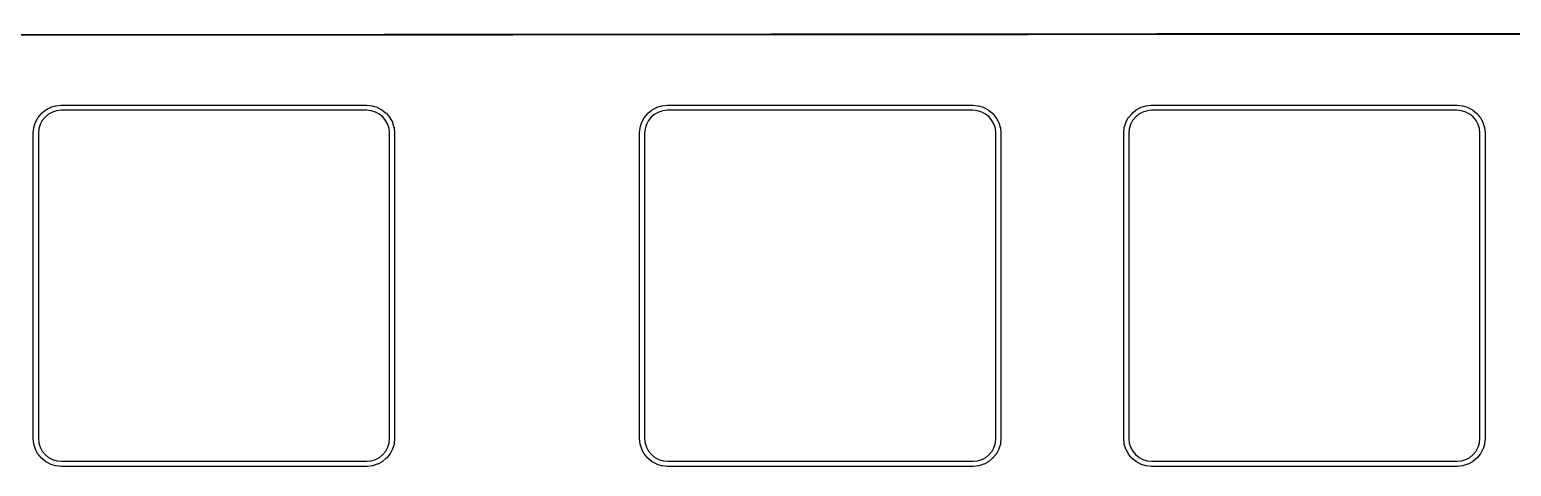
# Model space of a CAD drawing. Extents: x -16 to 302, y -161 to -39.
# Drawn here: x 71.3 to 129.6, y -56.3 to -39.1 of the extents above; entities that cross this region are included whole.
import ezdxf

# ---------------------------------------------------------------- set-up
doc = ezdxf.new("R2010")
doc.units = 0
doc.layers.add('BLACK', color=7, linetype='CONTINUOUS')

msp = doc.modelspace()

# ---------------------------------------------------------------- linework, layer by layer
at = {"layer": 'BLACK', "linetype": 'CONTINUOUS'}
for p, q in [((297.826, -39.1791), (-12.0522, -39.4331)), ((-12.0521, -39.3831), (297.829, -39.1291)), ((71.6574, -42.5855), (71.7807, -42.4343)), ((71.7807, -42.4343), (71.7816, -42.4332)), ((71.7807, -42.4343), (71.7807, -42.4343)), ((71.7807, -42.4343), (71.7807, -42.4343)), ((71.7816, -42.4332), (71.7881, -42.4269)), ((71.7881, -42.4269), (71.7945, -42.4204)), ((71.7945, -42.4204), (71.9449, -42.296)), ((72.0648, -42.4564), (71.9295, -42.5683)), ((71.9449, -42.296), (71.9459, -42.2951)), ((71.9459, -42.2951), (71.9535, -42.2902)), ((71.9535, -42.2902), (71.961, -42.2851)), ((71.961, -42.2851), (72.1327, -42.1923)), ((72.2192, -42.3729), (72.0648, -42.4564)), ((72.1327, -42.1923), (72.134, -42.1916)), ((72.134, -42.1916), (72.1423, -42.1882)), ((72.1423, -42.1882), (72.1507, -42.1847)), ((72.1507, -42.1847), (72.3372, -42.127)), ((72.3869, -42.321), (72.2192, -42.3729)), ((72.3372, -42.127), (72.3385, -42.1266)), ((72.3385, -42.1266), (72.3474, -42.1249)), ((72.3474, -42.1249), (72.3563, -42.1231)), ((72.3563, -42.1231), (72.5504, -42.1027)), ((72.5662, -42.3021), (72.3869, -42.321)), ((72.5504, -42.1027), (72.5518, -42.1025)), ((72.5518, -42.1025), (72.5561, -42.1026)), ((72.5561, -42.1026), (72.5605, -42.1021)), ((72.5605, -42.1021), (72.5627, -42.1021)), ((72.5627, -42.1021), (72.5629, -42.1021)), ((72.5629, -42.1021), (84.5727, -42.1021)), ((72.5676, -42.3021), (72.5662, -42.3021)), ((84.5629, -42.3021), (72.5676, -42.3021)), ((84.7425, -42.3197), (84.5629, -42.3021)), ((84.5727, -42.1021), (84.5775, -42.1026)), ((84.5775, -42.1026), (84.5776, -42.1026)), ((84.5776, -42.1026), (84.7718, -42.1216)), ((84.9106, -42.3705), (84.7425, -42.3197)), ((84.7718, -42.1216), (84.7718, -42.1216)), ((84.7718, -42.1216), (84.7732, -42.1218)), ((84.7732, -42.1218), (84.782, -42.1236)), ((84.782, -42.1236), (84.7909, -42.1254)), ((84.7909, -42.1254), (84.9778, -42.1818)), ((85.0656, -42.4529), (84.9106, -42.3705)), ((84.9778, -42.1818), (84.9778, -42.1818)), ((84.9778, -42.1818), (84.9791, -42.1822)), ((84.9791, -42.1822), (84.9874, -42.1858)), ((84.9874, -42.1858), (84.9958, -42.1893)), ((84.9958, -42.1893), (85.1681, -42.2809)), ((85.2016, -42.5638), (85.0656, -42.4529)), ((85.1681, -42.2809), (85.1681, -42.2809)), ((85.1681, -42.2809), (85.1681, -42.2809)), ((85.1681, -42.2809), (85.1694, -42.2815)), ((85.1694, -42.2815), (85.1768, -42.2867)), ((85.1768, -42.2867), (85.1844, -42.2917)), ((85.1844, -42.2917), (85.3356, -42.415)), ((85.3356, -42.415), (85.3356, -42.415)), ((85.3356, -42.415), (85.3356, -42.415)), ((85.3356, -42.415), (85.3367, -42.4159)), ((85.3367, -42.4159), (85.343, -42.4224)), ((85.343, -42.4224), (85.3495, -42.4288)), ((85.3495, -42.4288), (85.4739, -42.5792)), ((95.4826, -42.5855), (95.6059, -42.4343)), ((95.6059, -42.4343), (95.6068, -42.4332)), ((95.6059, -42.4343), (95.6059, -42.4343)), ((95.6059, -42.4343), (95.6059, -42.4343)), ((95.6068, -42.4332), (95.6133, -42.4269)), ((95.6133, -42.4269), (95.6197, -42.4204)), ((95.6197, -42.4204), (95.7701, -42.296)), ((95.89, -42.4564), (95.7547, -42.5683)), ((95.7701, -42.296), (95.7711, -42.2951)), ((95.7711, -42.2951), (95.7787, -42.2902)), ((95.7787, -42.2902), (95.7862, -42.2851)), ((95.7862, -42.2851), (95.9579, -42.1923)), ((96.0444, -42.3729), (95.89, -42.4564)), ((95.9579, -42.1923), (95.9592, -42.1916)), ((95.9592, -42.1916), (95.9675, -42.1882)), ((95.9675, -42.1882), (95.9759, -42.1847)), ((95.9759, -42.1847), (96.1624, -42.127)), ((96.2121, -42.321), (96.0444, -42.3729)), ((96.1624, -42.127), (96.1637, -42.1266)), ((96.1637, -42.1266), (96.1726, -42.1249)), ((96.1726, -42.1249), (96.1815, -42.1231)), ((96.1815, -42.1231), (96.3756, -42.1027)), ((96.3914, -42.3021), (96.2121, -42.321)), ((96.3756, -42.1027), (96.377, -42.1025)), ((96.377, -42.1025), (96.3813, -42.1026)), ((96.3813, -42.1026), (96.3857, -42.1021)), ((96.3857, -42.1021), (96.3879, -42.1021)), ((96.3879, -42.1021), (96.3881, -42.1021)), ((96.3881, -42.1021), (108.398, -42.1021)), ((96.3928, -42.3021), (96.3914, -42.3021)), ((108.388, -42.3021), (96.3928, -42.3021)), ((108.568, -42.3197), (108.388, -42.3021)), ((108.398, -42.1021), (108.403, -42.1026)), ((108.403, -42.1026), (108.403, -42.1026)), ((108.403, -42.1026), (108.597, -42.1216)), ((108.736, -42.3705), (108.568, -42.3197)), ((108.597, -42.1216), (108.597, -42.1216)), ((108.597, -42.1216), (108.598, -42.1218)), ((108.598, -42.1218), (108.607, -42.1236)), ((108.607, -42.1236), (108.616, -42.1254)), ((108.616, -42.1254), (108.803, -42.1818)), ((108.891, -42.4529), (108.736, -42.3705)), ((108.803, -42.1818), (108.803, -42.1818)), ((108.803, -42.1818), (108.804, -42.1822)), ((108.804, -42.1822), (108.813, -42.1858)), ((108.813, -42.1858), (108.821, -42.1893)), ((108.821, -42.1893), (108.993, -42.2809)), ((109.027, -42.5638), (108.891, -42.4529)), ((108.993, -42.2809), (108.993, -42.2809)), ((108.993, -42.2809), (108.993, -42.2809)), ((108.993, -42.2809), (108.995, -42.2815)), ((108.995, -42.2815), (109.002, -42.2867)), ((109.002, -42.2867), (109.01, -42.2917)), ((109.01, -42.2917), (109.161, -42.415)), ((109.161, -42.415), (109.161, -42.415)), ((109.161, -42.415), (109.161, -42.415)), ((109.161, -42.415), (109.162, -42.4159)), ((109.162, -42.4159), (109.168, -42.4224)), ((109.168, -42.4224), (109.175, -42.4288)), ((109.175, -42.4288), (109.299, -42.5792)), ((114.507, -42.5855), (114.631, -42.4343)), ((114.631, -42.4332), (114.638, -42.4269)), ((114.631, -42.4343), (114.631, -42.4332)), ((114.631, -42.4343), (114.631, -42.4343)), ((114.631, -42.4343), (114.631, -42.4343)), ((114.638, -42.4269), (114.644, -42.4204)), ((114.644, -42.4204), (114.795, -42.296)), ((114.915, -42.4564), (114.779, -42.5683)), ((114.795, -42.296), (114.796, -42.2951)), ((114.796, -42.2951), (114.803, -42.2902)), ((114.803, -42.2902), (114.811, -42.2851)), ((114.811, -42.2851), (114.983, -42.1923)), ((115.069, -42.3729), (114.915, -42.4564)), ((114.983, -42.1923), (114.984, -42.1916)), ((114.984, -42.1916), (114.992, -42.1882)), ((114.992, -42.1882), (115.001, -42.1847)), ((115.001, -42.1847), (115.187, -42.127)), ((115.237, -42.321), (115.069, -42.3729)), ((115.187, -42.127), (115.188, -42.1266)), ((115.188, -42.1266), (115.197, -42.1249)), ((115.197, -42.1249), (115.206, -42.1231)), ((115.206, -42.1231), (115.4, -42.1027)), ((115.416, -42.3021), (115.237, -42.321)), ((115.4, -42.1027), (115.402, -42.1025)), ((115.402, -42.1025), (115.406, -42.1026)), ((115.406, -42.1026), (115.41, -42.1021)), ((115.41, -42.1021), (115.413, -42.1021)), ((115.413, -42.1021), (115.413, -42.1021)), ((115.413, -42.1021), (127.423, -42.1021)), ((115.417, -42.3021), (115.416, -42.3021)), ((127.413, -42.3021), (115.417, -42.3021)), ((127.592, -42.3197), (127.413, -42.3021)), ((127.423, -42.1021), (127.427, -42.1026)), ((127.427, -42.1026), (127.427, -42.1026)), ((127.427, -42.1026), (127.622, -42.1216)), ((127.76, -42.3705), (127.592, -42.3197)), ((127.622, -42.1216), (127.622, -42.1216)), ((127.622, -42.1216), (127.623, -42.1218)), ((127.623, -42.1218), (127.632, -42.1236)), ((127.632, -42.1236), (127.641, -42.1254)), ((127.641, -42.1254), (127.828, -42.1818)), ((127.915, -42.4529), (127.76, -42.3705)), ((127.828, -42.1818), (127.828, -42.1818)), ((127.828, -42.1818), (127.829, -42.1822)), ((127.829, -42.1822), (127.837, -42.1858)), ((127.837, -42.1858), (127.846, -42.1893)), ((127.846, -42.1893), (128.018, -42.2809)), ((128.051, -42.5638), (127.915, -42.4529)), ((128.018, -42.2809), (128.018, -42.2809)), ((128.018, -42.2809), (128.018, -42.2809)), ((128.018, -42.2809), (128.019, -42.2815)), ((128.019, -42.2815), (128.027, -42.2867)), ((128.027, -42.2867), (128.034, -42.2917)), ((128.034, -42.2917), (128.185, -42.415)), ((128.185, -42.415), (128.185, -42.415)), ((128.185, -42.415), (128.185, -42.415)), ((128.185, -42.415), (128.187, -42.4159)), ((128.187, -42.4159), (128.193, -42.4224)), ((128.193, -42.4224), (128.199, -42.4288)), ((128.199, -42.4288), (128.324, -42.5792)), ((71.4683, -43.1923), (71.4873, -42.9981)), ((71.4873, -42.9981), (71.4875, -42.9967)), ((71.4875, -42.9967), (71.4893, -42.9879)), ((71.4893, -42.9879), (71.4911, -42.979)), ((71.4911, -42.979), (71.5475, -42.7921)), ((71.5475, -42.7921), (71.5479, -42.7908)), ((71.5479, -42.7908), (71.5515, -42.7825)), ((71.5515, -42.7825), (71.555, -42.7741)), ((71.555, -42.7741), (71.6466, -42.6018)), ((71.6466, -42.6018), (71.6472, -42.6005)), ((71.6466, -42.6018), (71.6466, -42.6018)), ((71.6466, -42.6018), (71.6466, -42.6018)), ((71.6472, -42.6005), (71.6524, -42.5931)), ((71.6524, -42.5931), (71.6574, -42.5855)), ((71.6854, -43.0274), (71.6678, -43.207)), ((71.7362, -42.8593), (71.6854, -43.0274)), ((71.8186, -42.7043), (71.7362, -42.8593)), ((71.9295, -42.5683), (71.8186, -42.7043)), ((85.3135, -42.6991), (85.2016, -42.5638)), ((85.397, -42.8535), (85.3135, -42.6991)), ((85.4489, -43.0212), (85.397, -42.8535)), ((85.4678, -43.2005), (85.4489, -43.0212)), ((85.4739, -42.5792), (85.4748, -42.5802)), ((85.4748, -42.5802), (85.4797, -42.5878)), ((85.4797, -42.5878), (85.4848, -42.5953)), ((85.4848, -42.5953), (85.5776, -42.767)), ((85.5776, -42.767), (85.5783, -42.7683)), ((85.5783, -42.7683), (85.5817, -42.7766)), ((85.5817, -42.7766), (85.5852, -42.785)), ((85.5852, -42.785), (85.6429, -42.9715)), ((85.6429, -42.9715), (85.6433, -42.9728)), ((85.6433, -42.9728), (85.645, -42.9817)), ((85.645, -42.9817), (85.6468, -42.9906)), ((85.6468, -42.9906), (85.6672, -43.1847)), ((95.2935, -43.1923), (95.3125, -42.9981)), ((95.3125, -42.9981), (95.3127, -42.9967)), ((95.3127, -42.9967), (95.3145, -42.9879)), ((95.3145, -42.9879), (95.3163, -42.979)), ((95.3163, -42.979), (95.3727, -42.7921)), ((95.3727, -42.7921), (95.3731, -42.7908)), ((95.3731, -42.7908), (95.3767, -42.7825)), ((95.3767, -42.7825), (95.3802, -42.7741)), ((95.3802, -42.7741), (95.4718, -42.6018)), ((95.4718, -42.6018), (95.4724, -42.6005)), ((95.4718, -42.6018), (95.4718, -42.6018)), ((95.4718, -42.6018), (95.4718, -42.6018)), ((95.4724, -42.6005), (95.4776, -42.5931)), ((95.4776, -42.5931), (95.4826, -42.5855)), ((95.5106, -43.0274), (95.493, -43.207)), ((95.5614, -42.8593), (95.5106, -43.0274)), ((95.6438, -42.7043), (95.5614, -42.8593)), ((95.7547, -42.5683), (95.6438, -42.7043)), ((109.139, -42.6991), (109.027, -42.5638)), ((109.222, -42.8535), (109.139, -42.6991)), ((109.274, -43.0212), (109.222, -42.8535)), ((109.293, -43.2005), (109.274, -43.0212)), ((109.299, -42.5792), (109.3, -42.5802)), ((109.3, -42.5802), (109.305, -42.5878)), ((109.305, -42.5878), (109.31, -42.5953)), ((109.31, -42.5953), (109.403, -42.767)), ((109.403, -42.767), (109.403, -42.7683)), ((109.403, -42.7683), (109.407, -42.7766)), ((109.407, -42.7766), (109.41, -42.785)), ((109.41, -42.785), (109.468, -42.9715)), ((109.468, -42.9715), (109.469, -42.9728)), ((109.469, -42.9728), (109.47, -42.9817)), ((109.47, -42.9817), (109.472, -42.9906)), ((109.472, -42.9906), (109.492, -43.1847)), ((114.318, -43.1923), (114.337, -42.9981)), ((114.337, -42.9967), (114.339, -42.9879)), ((114.337, -42.9981), (114.337, -42.9967)), ((114.339, -42.9879), (114.341, -42.979)), ((114.341, -42.979), (114.397, -42.7921)), ((114.397, -42.7921), (114.398, -42.7908)), ((114.398, -42.7908), (114.401, -42.7825)), ((114.401, -42.7825), (114.405, -42.7741)), ((114.405, -42.7741), (114.496, -42.6018)), ((114.496, -42.6018), (114.497, -42.6005)), ((114.496, -42.6018), (114.496, -42.6018)), ((114.496, -42.6018), (114.496, -42.6018)), ((114.497, -42.6005), (114.502, -42.5931)), ((114.502, -42.5931), (114.507, -42.5855)), ((114.535, -43.0274), (114.518, -43.207)), ((114.586, -42.8593), (114.535, -43.0274)), ((114.668, -42.7043), (114.586, -42.8593)), ((114.779, -42.5683), (114.668, -42.7043)), ((128.163, -42.6991), (128.051, -42.5638)), ((128.247, -42.8535), (128.163, -42.6991)), ((128.299, -43.0212), (128.247, -42.8535)), ((128.318, -43.2005), (128.299, -43.0212)), ((128.324, -42.5792), (128.325, -42.5802)), ((128.325, -42.5802), (128.33, -42.5878)), ((128.33, -42.5878), (128.335, -42.5953)), ((128.335, -42.5953), (128.427, -42.767)), ((128.427, -42.767), (128.428, -42.7683)), ((128.428, -42.7683), (128.431, -42.7766)), ((128.431, -42.7766), (128.435, -42.785)), ((128.435, -42.785), (128.493, -42.9715)), ((128.493, -42.9715), (128.493, -42.9728)), ((128.493, -42.9728), (128.495, -42.9817)), ((128.495, -42.9817), (128.497, -42.9906)), ((128.497, -42.9906), (128.517, -43.1847)), ((71.4678, -43.1972), (71.4683, -43.1924)), ((71.4678, -55.207), (71.4678, -43.1972)), ((71.4683, -43.1924), (71.4683, -43.1923)), ((71.6678, -43.207), (71.6678, -55.202)), ((85.4678, -43.2022), (85.4678, -43.2005)), ((85.4678, -55.1972), (85.4678, -43.2022)), ((85.6672, -43.1847), (85.6674, -43.1861)), ((85.6674, -43.1861), (85.6673, -43.1904)), ((85.6673, -43.1904), (85.6678, -43.1948)), ((85.6678, -43.1948), (85.6678, -43.197)), ((85.6678, -43.197), (85.6678, -43.1972)), ((85.6678, -43.1972), (85.6678, -55.207)), ((95.293, -43.1972), (95.2935, -43.1924)), ((95.293, -55.207), (95.293, -43.1972)), ((95.2935, -43.1924), (95.2935, -43.1923)), ((95.493, -43.207), (95.493, -55.202)), ((109.293, -43.2022), (109.293, -43.2005)), ((109.293, -55.1972), (109.293, -43.2022)), ((109.492, -43.1847), (109.493, -43.1861)), ((109.493, -43.1861), (109.493, -43.1904)), ((109.493, -43.1904), (109.493, -43.1948)), ((109.493, -43.1948), (109.493, -43.197)), ((109.493, -43.197), (109.493, -43.1972)), ((109.493, -43.1972), (109.493, -55.207)), ((114.318, -43.1924), (114.318, -43.1923)), ((114.318, -43.1972), (114.318, -43.1924)), ((114.318, -55.207), (114.318, -43.1972)), ((114.518, -43.207), (114.518, -55.202)), ((128.318, -43.2022), (128.318, -43.2005)), ((128.318, -55.1972), (128.318, -43.2022)), ((128.517, -43.1847), (128.517, -43.1861)), ((128.517, -43.1861), (128.517, -43.1904)), ((128.517, -43.1904), (128.518, -43.1948)), ((128.518, -43.1948), (128.518, -43.197)), ((128.518, -43.197), (128.518, -43.1972)), ((128.518, -43.1972), (128.518, -55.207)), ((71.4678, -55.2072), (71.4678, -55.207)), ((71.4678, -55.2094), (71.4678, -55.2072)), ((71.4683, -55.2138), (71.4678, -55.2094)), ((71.4682, -55.2181), (71.4683, -55.2138)), ((71.4684, -55.2195), (71.4682, -55.2181)), ((71.4888, -55.4136), (71.4684, -55.2195)), ((71.6678, -55.202), (71.6678, -55.2037)), ((71.6678, -55.2037), (71.6867, -55.383)), ((85.4502, -55.3768), (85.4678, -55.1972)), ((85.6673, -55.2119), (85.6483, -55.4061)), ((85.6678, -55.207), (85.6673, -55.2118)), ((85.6673, -55.2118), (85.6673, -55.2119)), ((95.293, -55.2072), (95.293, -55.207)), ((95.293, -55.2094), (95.293, -55.2072)), ((95.2935, -55.2138), (95.293, -55.2094)), ((95.2934, -55.2181), (95.2935, -55.2138)), ((95.2936, -55.2195), (95.2934, -55.2181)), ((95.314, -55.4136), (95.2936, -55.2195)), ((95.493, -55.202), (95.493, -55.2037)), ((95.493, -55.2037), (95.5119, -55.383)), ((109.275, -55.3768), (109.293, -55.1972)), ((109.493, -55.2119), (109.473, -55.4061)), ((109.493, -55.207), (109.493, -55.2118)), ((109.493, -55.2118), (109.493, -55.2119)), ((114.318, -55.2072), (114.318, -55.207)), ((114.318, -55.2094), (114.318, -55.2072)), ((114.318, -55.2138), (114.318, -55.2094)), ((114.318, -55.2181), (114.318, -55.2138)), ((114.318, -55.2195), (114.318, -55.2181)), ((114.339, -55.4136), (114.318, -55.2195)), ((114.518, -55.202), (114.518, -55.2037)), ((114.518, -55.2037), (114.536, -55.383)), ((128.3, -55.3768), (128.318, -55.1972)), ((128.517, -55.2119), (128.498, -55.4061)), ((128.518, -55.207), (128.517, -55.2118)), ((128.517, -55.2118), (128.517, -55.2119)), ((71.4906, -55.4225), (71.4888, -55.4136)), ((71.4923, -55.4314), (71.4906, -55.4225)), ((71.4927, -55.4327), (71.4923, -55.4314)), ((71.5504, -55.6192), (71.4927, -55.4327)), ((71.5539, -55.6276), (71.5504, -55.6192)), ((71.5573, -55.6359), (71.5539, -55.6276)), ((71.558, -55.6372), (71.5573, -55.6359)), ((71.6508, -55.8089), (71.558, -55.6372)), ((71.558, -55.6372), (71.558, -55.6372)), ((71.558, -55.6372), (71.558, -55.6372)), ((71.6559, -55.8164), (71.6508, -55.8089)), ((71.6608, -55.824), (71.6559, -55.8164)), ((71.6617, -55.825), (71.6608, -55.824)), ((71.7861, -55.9754), (71.6617, -55.825)), ((71.6867, -55.383), (71.7386, -55.5507)), ((71.7386, -55.5507), (71.8221, -55.7051)), ((71.8221, -55.7051), (71.934, -55.8404)), ((71.934, -55.8404), (72.07, -55.9513)), ((85.0708, -55.9478), (85.2061, -55.8359)), ((85.2061, -55.8359), (85.317, -55.6999)), ((85.317, -55.6999), (85.3994, -55.5449)), ((85.4782, -55.8187), (85.3549, -55.9699)), ((85.3994, -55.5449), (85.4502, -55.3768)), ((85.4832, -55.8112), (85.4782, -55.8187)), ((85.4884, -55.8037), (85.4832, -55.8112)), ((85.489, -55.8024), (85.4884, -55.8037)), ((85.5806, -55.6301), (85.489, -55.8024)), ((85.489, -55.8024), (85.489, -55.8024)), ((85.489, -55.8024), (85.489, -55.8024)), ((85.5841, -55.6217), (85.5806, -55.6301)), ((85.5877, -55.6134), (85.5841, -55.6217)), ((85.5881, -55.6121), (85.5877, -55.6134)), ((85.6445, -55.4252), (85.5881, -55.6121)), ((85.6462, -55.4163), (85.6445, -55.4252)), ((85.6481, -55.4075), (85.6462, -55.4163)), ((85.6483, -55.4061), (85.6481, -55.4075)), ((95.3158, -55.4225), (95.314, -55.4136)), ((95.3175, -55.4314), (95.3158, -55.4225)), ((95.3179, -55.4327), (95.3175, -55.4314)), ((95.3756, -55.6192), (95.3179, -55.4327)), ((95.3791, -55.6276), (95.3756, -55.6192)), ((95.3825, -55.6359), (95.3791, -55.6276)), ((95.3832, -55.6372), (95.3825, -55.6359)), ((95.476, -55.8089), (95.3832, -55.6372)), ((95.3832, -55.6372), (95.3832, -55.6372)), ((95.3832, -55.6372), (95.3832, -55.6372)), ((95.4811, -55.8164), (95.476, -55.8089)), ((95.486, -55.824), (95.4811, -55.8164)), ((95.4869, -55.825), (95.486, -55.824)), ((95.6113, -55.9754), (95.4869, -55.825)), ((95.5119, -55.383), (95.5638, -55.5507)), ((95.5638, -55.5507), (95.6473, -55.7051)), ((95.6473, -55.7051), (95.7592, -55.8404)), ((95.7592, -55.8404), (95.8952, -55.9513)), ((108.896, -55.9478), (109.031, -55.8359)), ((109.031, -55.8359), (109.142, -55.6999)), ((109.142, -55.6999), (109.225, -55.5449)), ((109.303, -55.8187), (109.18, -55.9699)), ((109.225, -55.5449), (109.275, -55.3768)), ((109.308, -55.8112), (109.303, -55.8187)), ((109.314, -55.8037), (109.308, -55.8112)), ((109.406, -55.6301), (109.314, -55.8024)), ((109.314, -55.8024), (109.314, -55.8024)), ((109.314, -55.8024), (109.314, -55.8024)), ((109.314, -55.8024), (109.314, -55.8037)), ((109.409, -55.6217), (109.406, -55.6301)), ((109.413, -55.6134), (109.409, -55.6217)), ((109.47, -55.4252), (109.413, -55.6121)), ((109.413, -55.6121), (109.413, -55.6134)), ((109.471, -55.4163), (109.47, -55.4252)), ((109.473, -55.4075), (109.471, -55.4163)), ((109.473, -55.4061), (109.473, -55.4075)), ((114.34, -55.4225), (114.339, -55.4136)), ((114.342, -55.4314), (114.34, -55.4225)), ((114.342, -55.4327), (114.342, -55.4314)), ((114.4, -55.6192), (114.342, -55.4327)), ((114.404, -55.6276), (114.4, -55.6192)), ((114.407, -55.6359), (114.404, -55.6276)), ((114.408, -55.6372), (114.407, -55.6359)), ((114.501, -55.8089), (114.408, -55.6372)), ((114.408, -55.6372), (114.408, -55.6372)), ((114.408, -55.6372), (114.408, -55.6372)), ((114.506, -55.8164), (114.501, -55.8089)), ((114.511, -55.824), (114.506, -55.8164)), ((114.512, -55.825), (114.511, -55.824)), ((114.636, -55.9754), (114.512, -55.825)), ((114.536, -55.383), (114.588, -55.5507)), ((114.588, -55.5507), (114.672, -55.7051)), ((114.672, -55.7051), (114.784, -55.8404)), ((114.784, -55.8404), (114.92, -55.9513)), ((127.921, -55.9478), (128.056, -55.8359)), ((128.056, -55.8359), (128.167, -55.6999)), ((128.167, -55.6999), (128.249, -55.5449)), ((128.328, -55.8187), (128.205, -55.9699)), ((128.249, -55.5449), (128.3, -55.3768)), ((128.333, -55.8112), (128.328, -55.8187)), ((128.338, -55.8037), (128.333, -55.8112)), ((128.339, -55.8024), (128.338, -55.8037)), ((128.43, -55.6301), (128.339, -55.8024)), ((128.339, -55.8024), (128.339, -55.8024)), ((128.339, -55.8024), (128.339, -55.8024)), ((128.434, -55.6217), (128.43, -55.6301)), ((128.437, -55.6134), (128.434, -55.6217)), ((128.438, -55.6121), (128.437, -55.6134)), ((128.494, -55.4252), (128.438, -55.6121)), ((128.496, -55.4163), (128.494, -55.4252)), ((128.498, -55.4075), (128.496, -55.4163)), ((128.498, -55.4061), (128.498, -55.4075)), ((71.7926, -55.9818), (71.7861, -55.9754)), ((71.7989, -55.9883), (71.7926, -55.9818)), ((71.8, -55.9892), (71.7989, -55.9883)), ((71.9512, -56.1125), (71.8, -55.9892)), ((71.8, -55.9892), (71.8, -55.9892)), ((71.8, -55.9892), (71.8, -55.9892)), ((71.9587, -56.1175), (71.9512, -56.1125)), ((71.9662, -56.1227), (71.9587, -56.1175)), ((71.9675, -56.1233), (71.9662, -56.1227)), ((72.1398, -56.2149), (71.9675, -56.1233)), ((71.9675, -56.1233), (71.9675, -56.1233)), ((71.9675, -56.1233), (71.9675, -56.1233)), ((72.07, -55.9513), (72.225, -56.0337)), ((72.1482, -56.2184), (72.1398, -56.2149)), ((72.1565, -56.222), (72.1482, -56.2184)), ((72.1578, -56.2224), (72.1565, -56.222)), ((72.3447, -56.2788), (72.1578, -56.2224)), ((72.225, -56.0337), (72.3931, -56.0845)), ((72.3536, -56.2805), (72.3447, -56.2788)), ((72.3624, -56.2824), (72.3536, -56.2805)), ((72.3638, -56.2826), (72.3624, -56.2824)), ((72.558, -56.3016), (72.3638, -56.2826)), ((72.3638, -56.2826), (72.3638, -56.2826)), ((72.3931, -56.0845), (72.5727, -56.1021)), ((72.5581, -56.3016), (72.558, -56.3016)), ((72.5629, -56.3021), (72.5581, -56.3016)), ((84.5727, -56.3021), (72.5629, -56.3021)), ((72.5727, -56.1021), (84.568, -56.1021)), ((84.568, -56.1021), (84.5694, -56.1021)), ((84.5694, -56.1021), (84.7487, -56.0832)), ((84.5729, -56.3021), (84.5727, -56.3021)), ((84.5751, -56.3021), (84.5729, -56.3021)), ((84.5795, -56.3016), (84.5751, -56.3021)), ((84.5838, -56.3017), (84.5795, -56.3016)), ((84.5852, -56.3015), (84.5838, -56.3017)), ((84.7793, -56.2811), (84.5852, -56.3015)), ((84.7487, -56.0832), (84.9164, -56.0313)), ((84.7882, -56.2793), (84.7793, -56.2811)), ((84.7971, -56.2776), (84.7882, -56.2793)), ((84.7984, -56.2772), (84.7971, -56.2776)), ((84.9849, -56.2195), (84.7984, -56.2772)), ((84.9164, -56.0313), (85.0708, -55.9478)), ((84.9933, -56.216), (84.9849, -56.2195)), ((85.0016, -56.2126), (84.9933, -56.216)), ((85.0029, -56.2119), (85.0016, -56.2126)), ((85.1746, -56.1191), (85.0029, -56.2119)), ((85.0029, -56.2119), (85.0029, -56.2119)), ((85.0029, -56.2119), (85.0029, -56.2119)), ((85.1821, -56.114), (85.1746, -56.1191)), ((85.1897, -56.1091), (85.1821, -56.114)), ((85.1907, -56.1082), (85.1897, -56.1091)), ((85.3411, -55.9838), (85.1907, -56.1082)), ((85.3475, -55.9773), (85.3411, -55.9838)), ((85.354, -55.971), (85.3475, -55.9773)), ((85.3549, -55.9699), (85.354, -55.971)), ((85.3549, -55.9699), (85.3549, -55.9699)), ((85.3549, -55.9699), (85.3549, -55.9699)), ((95.6178, -55.9818), (95.6113, -55.9754)), ((95.6241, -55.9883), (95.6178, -55.9818)), ((95.6252, -55.9892), (95.6241, -55.9883)), ((95.7764, -56.1125), (95.6252, -55.9892)), ((95.6252, -55.9892), (95.6252, -55.9892)), ((95.6252, -55.9892), (95.6252, -55.9892)), ((95.7839, -56.1175), (95.7764, -56.1125)), ((95.7914, -56.1227), (95.7839, -56.1175)), ((95.7927, -56.1233), (95.7914, -56.1227)), ((95.965, -56.2149), (95.7927, -56.1233)), ((95.7927, -56.1233), (95.7927, -56.1233)), ((95.7927, -56.1233), (95.7927, -56.1233)), ((95.8952, -55.9513), (96.0502, -56.0337)), ((95.9734, -56.2184), (95.965, -56.2149)), ((95.9817, -56.222), (95.9734, -56.2184)), ((95.983, -56.2224), (95.9817, -56.222)), ((96.1699, -56.2788), (95.983, -56.2224)), ((96.0502, -56.0337), (96.2183, -56.0845)), ((96.1788, -56.2805), (96.1699, -56.2788)), ((96.1876, -56.2824), (96.1788, -56.2805)), ((96.189, -56.2826), (96.1876, -56.2824)), ((96.3832, -56.3016), (96.189, -56.2826)), ((96.189, -56.2826), (96.189, -56.2826)), ((96.2183, -56.0845), (96.3979, -56.1021)), ((96.3833, -56.3016), (96.3832, -56.3016)), ((96.3881, -56.3021), (96.3833, -56.3016)), ((108.398, -56.3021), (96.3881, -56.3021)), ((96.3979, -56.1021), (108.393, -56.1021)), ((108.393, -56.1021), (108.395, -56.1021)), ((108.395, -56.1021), (108.574, -56.0832)), ((108.4, -56.3021), (108.398, -56.3021)), ((108.398, -56.3021), (108.398, -56.3021)), ((108.405, -56.3016), (108.4, -56.3021)), ((108.409, -56.3017), (108.405, -56.3016)), ((108.41, -56.3015), (108.409, -56.3017)), ((108.605, -56.2811), (108.41, -56.3015)), ((108.574, -56.0832), (108.742, -56.0313)), ((108.613, -56.2793), (108.605, -56.2811)), ((108.622, -56.2776), (108.613, -56.2793)), ((108.624, -56.2772), (108.622, -56.2776)), ((108.81, -56.2195), (108.624, -56.2772)), ((108.742, -56.0313), (108.896, -55.9478)), ((108.818, -56.216), (108.81, -56.2195)), ((108.827, -56.2126), (108.818, -56.216)), ((108.828, -56.2119), (108.827, -56.2126)), ((109, -56.1191), (108.828, -56.2119)), ((108.828, -56.2119), (108.828, -56.2119)), ((108.828, -56.2119), (108.828, -56.2119)), ((109.007, -56.114), (109, -56.1191)), ((109.015, -56.1091), (109.007, -56.114)), ((109.016, -56.1082), (109.015, -56.1091)), ((109.166, -55.9838), (109.016, -56.1082)), ((109.173, -55.9773), (109.166, -55.9838)), ((109.179, -55.971), (109.173, -55.9773)), ((109.18, -55.9699), (109.179, -55.971)), ((109.18, -55.9699), (109.18, -55.9699)), ((109.18, -55.9699), (109.18, -55.9699)), ((114.642, -55.9818), (114.636, -55.9754)), ((114.649, -55.9883), (114.642, -55.9818)), ((114.65, -55.9892), (114.649, -55.9883)), ((114.801, -56.1125), (114.65, -55.9892)), ((114.65, -55.9892), (114.65, -55.9892)), ((114.65, -55.9892), (114.65, -55.9892)), ((114.809, -56.1175), (114.801, -56.1125)), ((114.816, -56.1227), (114.809, -56.1175)), ((114.817, -56.1233), (114.816, -56.1227)), ((114.99, -56.2149), (114.817, -56.1233)), ((114.817, -56.1233), (114.817, -56.1233)), ((114.817, -56.1233), (114.817, -56.1233)), ((114.92, -55.9513), (115.075, -56.0337)), ((114.998, -56.2184), (114.99, -56.2149)), ((115.006, -56.222), (114.998, -56.2184)), ((115.008, -56.2224), (115.006, -56.222)), ((115.194, -56.2788), (115.008, -56.2224)), ((115.075, -56.0337), (115.243, -56.0845)), ((115.203, -56.2805), (115.194, -56.2788)), ((115.212, -56.2824), (115.203, -56.2805)), ((115.214, -56.2826), (115.212, -56.2824)), ((115.408, -56.3016), (115.214, -56.2826)), ((115.214, -56.2826), (115.214, -56.2826)), ((115.243, -56.0845), (115.422, -56.1021)), ((115.413, -56.3021), (115.408, -56.3016)), ((115.408, -56.3016), (115.408, -56.3016)), ((127.423, -56.3021), (115.413, -56.3021)), ((115.422, -56.1021), (127.418, -56.1021)), ((127.418, -56.1021), (127.419, -56.1021)), ((127.419, -56.1021), (127.598, -56.0832)), ((127.425, -56.3021), (127.423, -56.3021)), ((127.423, -56.3021), (127.423, -56.3021)), ((127.429, -56.3016), (127.425, -56.3021)), ((127.434, -56.3017), (127.429, -56.3016)), ((127.435, -56.3015), (127.434, -56.3017)), ((127.629, -56.2811), (127.435, -56.3015)), ((127.598, -56.0832), (127.766, -56.0313)), ((127.638, -56.2793), (127.629, -56.2811)), ((127.647, -56.2776), (127.638, -56.2793)), ((127.648, -56.2772), (127.647, -56.2776)), ((127.835, -56.2195), (127.648, -56.2772)), ((127.766, -56.0313), (127.921, -55.9478)), ((127.843, -56.216), (127.835, -56.2195)), ((127.851, -56.2126), (127.843, -56.216)), ((127.853, -56.2119), (127.851, -56.2126)), ((128.024, -56.1191), (127.853, -56.2119)), ((127.853, -56.2119), (127.853, -56.2119)), ((127.853, -56.2119), (127.853, -56.2119)), ((128.032, -56.114), (128.024, -56.1191)), ((128.039, -56.1091), (128.032, -56.114)), ((128.041, -56.1082), (128.039, -56.1091)), ((128.191, -55.9838), (128.041, -56.1082)), ((128.197, -55.9773), (128.191, -55.9838)), ((128.204, -55.971), (128.197, -55.9773)), ((128.205, -55.9699), (128.204, -55.971)), ((128.205, -55.9699), (128.205, -55.9699)), ((128.205, -55.9699), (128.205, -55.9699))]:
    msp.add_line(p, q, dxfattribs=at)

doc.saveas('drawing.dxf')
